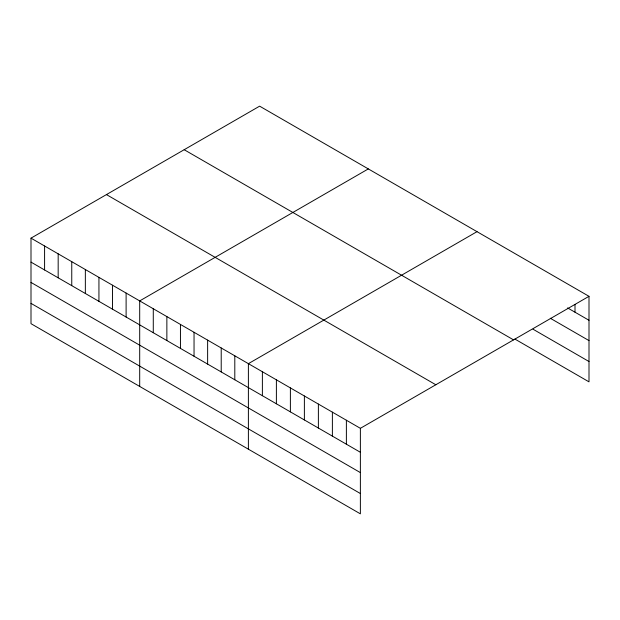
<?xml version="1.0" encoding="UTF-8"?>
<svg xmlns="http://www.w3.org/2000/svg" width="620" height="620" viewBox="0 0 620 620"><rect width="100%" height="100%" fill="white"/><g stroke="black" fill="none" stroke-linecap="round" stroke-linejoin="round"><path stroke-width="0.93" d="M31 238.15L360.375 428.319L360.375 513.841L31 323.679L31 238.15L259.625 106.159L589 296.321L589 381.85L514.887 339.062M368.319 168.911L139.694 300.909L139.694 386.43M477.012 231.663L248.388 363.661L248.388 449.19M360.375 428.319L589 296.321M567.587 307.923L589 320.284M550.296 318.262L589 340.605M533.006 329.204L589 361.53M184.179 149.715L513.554 339.876M106.446 194.595L435.821 384.757M31 262.121L360.375 452.282M31 282.433L360.375 472.595M31 303.366L360.375 493.528M575.004 304.536L575.004 312.209M346.379 420.236L346.379 444.199M332.382 412.153L332.382 436.116M318.378 404.07L318.378 428.04M304.381 395.986L304.381 419.957M290.385 387.903L290.385 411.874M276.388 379.828L276.388 403.791M262.384 371.744L262.384 395.707M234.802 355.818L234.802 379.781M221.216 347.975L221.216 371.938M207.63 340.124L207.63 364.095M194.044 332.281L194.044 356.252M180.451 324.438L180.451 348.409M166.865 316.595L166.865 340.558M153.28 308.752L153.28 332.715M126.108 293.066L126.108 317.029M112.522 285.216L112.522 309.186M98.936 277.373L98.936 301.343M85.351 269.529L85.351 293.493M71.757 261.687L71.757 285.649M58.172 253.844L58.172 277.806M44.586 246.001L44.586 269.964"/></g></svg>
